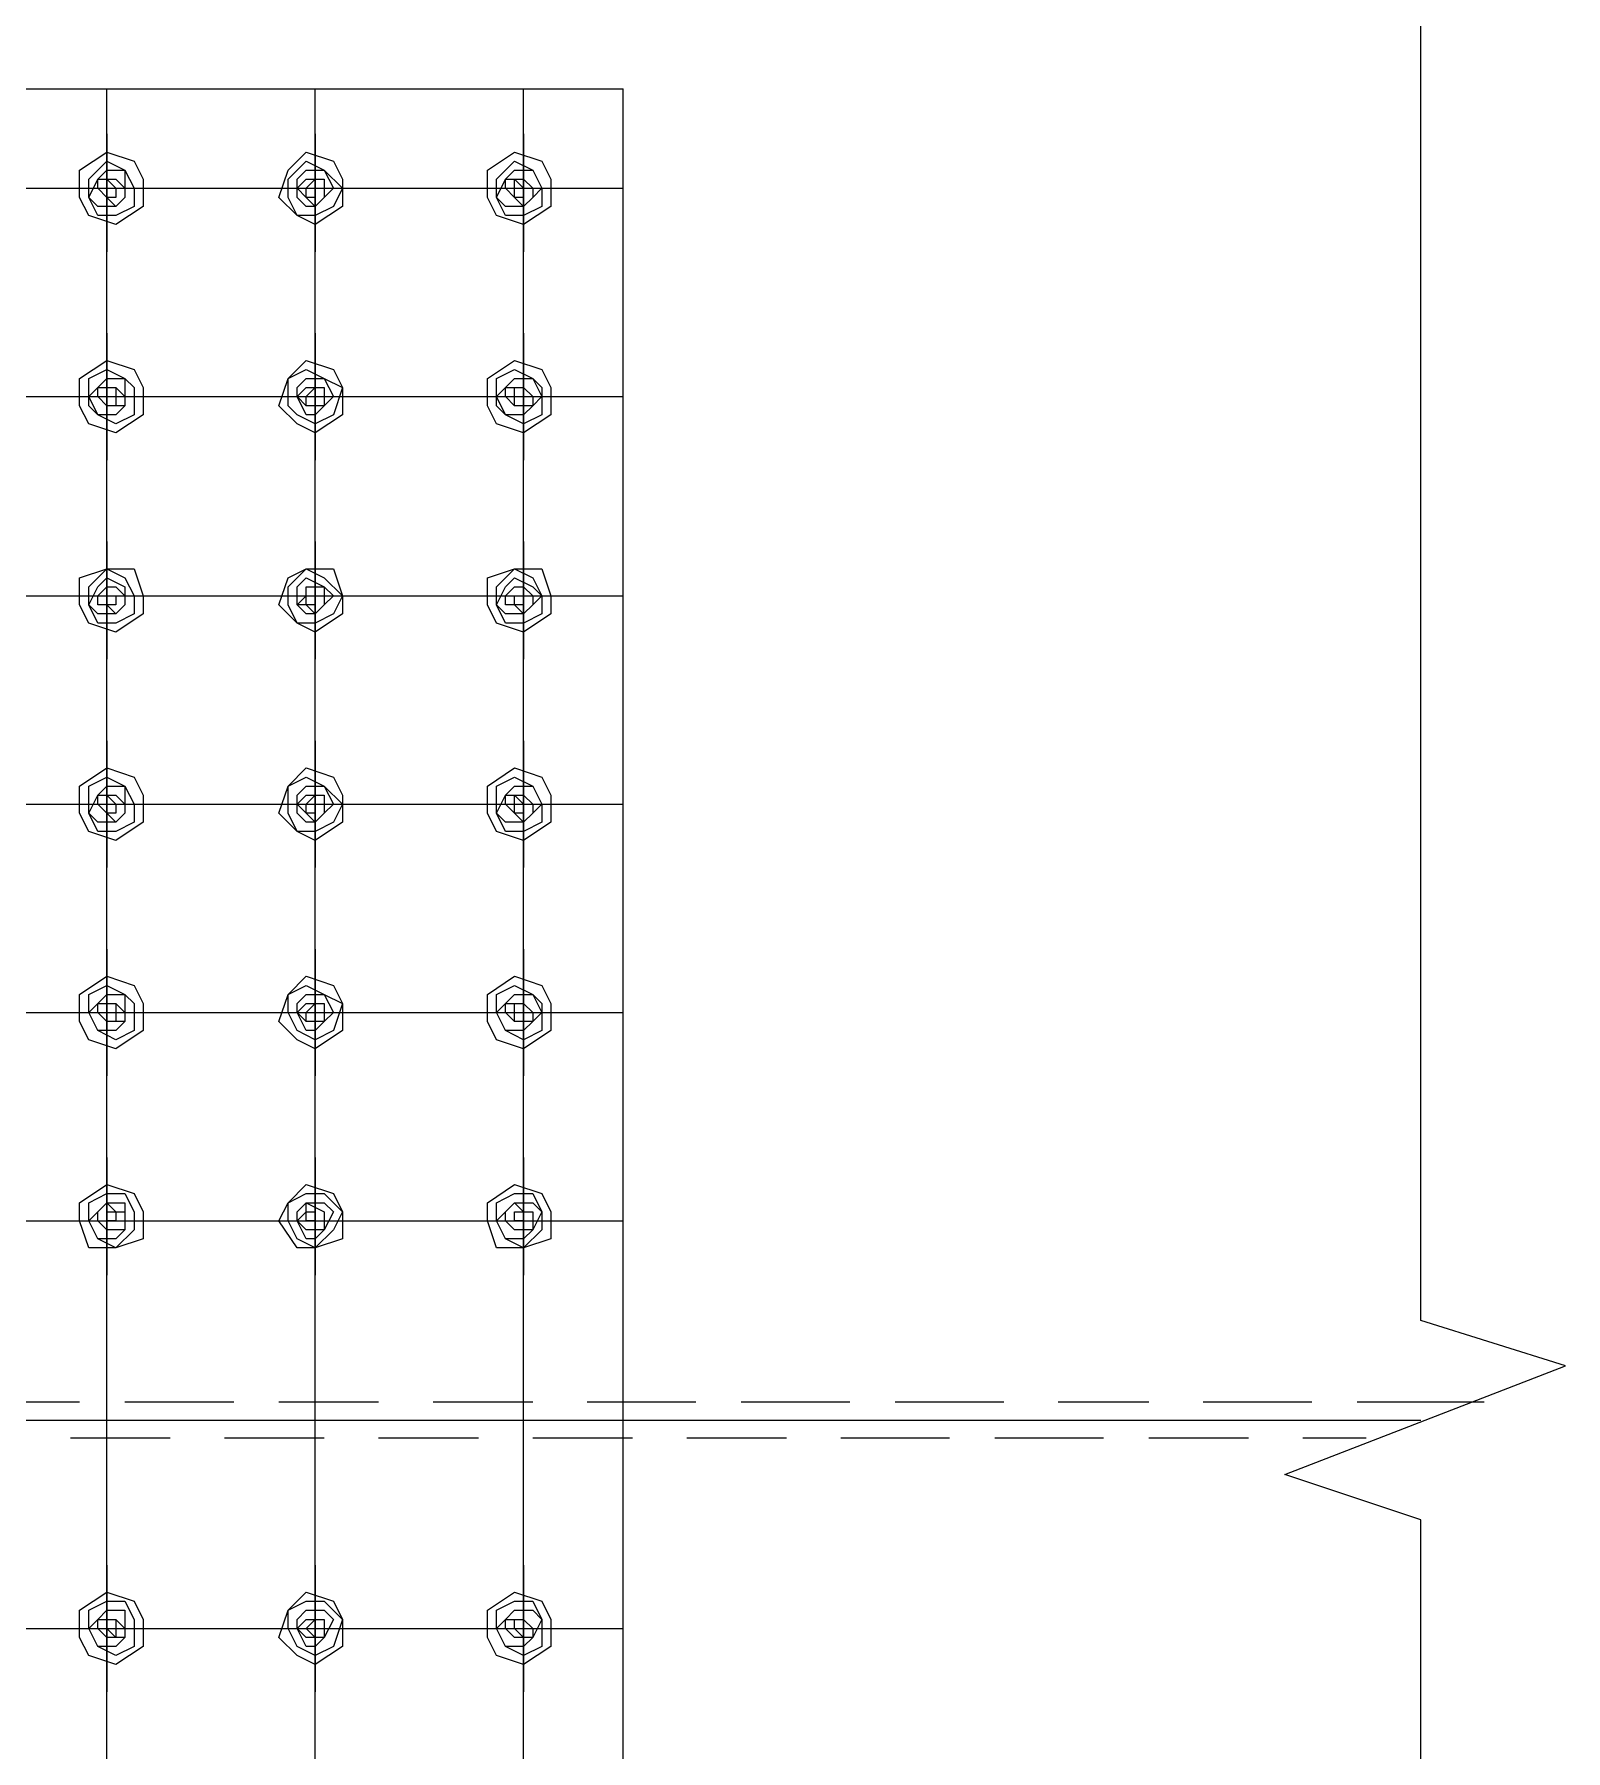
# Model space of a CAD drawing. Header units: millimetres. Extents: x 6 to 291, y 4 to 206.
# Drawn here: x 258.74 to 265.9, y 39.86 to 47.88 of the extents above; entities that cross this region are included whole.
import ezdxf

# ---------------------------------------------------------------- set-up
doc = ezdxf.new("R2010")
doc.units = ezdxf.units.MM
doc.layers.add('C00-00-00', color=7, linetype='Continuous')

msp = doc.modelspace()

# ---------------------------------------------------------------- linework, layer by layer
at = {"layer": 'C00-00-00', "lineweight": 15}
for points in [[(265.21834, 32.088674), (265.21834, 40.936342), (264.583333, 41.148005), (265.895672, 41.656001), (265.21834, 41.867664), (265.21834, 50.630663)], [(259.080003, 35.136663), (259.080003, 47.625)], [(260.053668, 35.136663), (260.053668, 47.625)], [(261.027333, 35.136663), (261.027333, 47.625)], [(250.740331, 47.159331), (261.493002, 47.159331)], [(250.740331, 46.185666), (261.493002, 46.185666)], [(250.740331, 45.254343), (261.493002, 45.254343)], [(250.740331, 44.280663), (261.493002, 44.280663)], [(250.740331, 43.306998), (261.493002, 43.306998)], [(250.740331, 42.333333), (261.493002, 42.333333)], [(250.740331, 40.42833), (261.493002, 40.42833)]]:
    msp.add_lwpolyline(points, dxfattribs=at)
at = {"layer": 'C00-00-00', "lineweight": 5}
for points in [[(250.740331, 47.625), (261.493002, 47.625)], [(261.493002, 35.136663), (261.493002, 47.625)], [(259.080003, 47.413336), (259.080003, 46.862999)], [(260.053668, 47.413336), (260.053668, 46.862999)], [(261.027333, 47.413336), (261.027333, 46.862999)], [(258.825997, 47.159331), (259.376335, 47.159331)], [(259.757336, 47.159331), (260.307674, 47.159331)], [(260.731001, 47.159331), (261.281339, 47.159331)], [(259.080003, 46.481998), (259.080003, 45.889334)], [(260.053668, 46.481998), (260.053668, 45.889334)], [(261.027333, 46.481998), (261.027333, 45.889334)], [(258.825997, 46.185666), (259.376335, 46.185666)], [(259.757336, 46.185666), (260.307674, 46.185666)], [(260.731001, 46.185666), (261.281339, 46.185666)], [(259.080003, 45.508333), (259.080003, 44.957995)], [(260.053668, 45.508333), (260.053668, 44.957995)], [(261.027333, 45.508333), (261.027333, 44.957995)], [(258.825997, 45.254343), (259.376335, 45.254343)], [(259.757336, 45.254343), (260.307674, 45.254343)], [(260.731001, 45.254343), (261.281339, 45.254343)], [(259.080003, 44.576995), (259.080003, 43.984331)], [(260.053668, 44.576995), (260.053668, 43.984331)], [(261.027333, 44.576995), (261.027333, 43.984331)], [(258.825997, 44.280663), (259.376335, 44.280663)], [(259.757336, 44.280663), (260.307674, 44.280663)], [(260.731001, 44.280663), (261.281339, 44.280663)], [(259.080003, 43.60333), (259.080003, 43.010666)], [(260.053668, 43.60333), (260.053668, 43.010666)], [(261.027333, 43.60333), (261.027333, 43.010666)], [(258.825997, 43.306998), (259.376335, 43.306998)], [(259.757336, 43.306998), (260.307674, 43.306998)], [(260.731001, 43.306998), (261.281339, 43.306998)], [(259.080003, 42.629665), (259.080003, 42.079343)], [(260.053668, 42.629665), (260.053668, 42.079343)], [(261.027333, 42.629665), (261.027333, 42.079343)], [(258.825997, 42.333333), (259.376335, 42.333333)], [(259.757336, 42.333333), (260.307674, 42.333333)], [(260.731001, 42.333333), (261.281339, 42.333333)], [(258.444997, 41.486663), (258.952992, 41.486663)], [(259.164672, 41.486663), (259.672667, 41.486663)], [(259.884331, 41.486663), (260.35, 41.486663)], [(260.604006, 41.486663), (261.069659, 41.486663)], [(261.323665, 41.486663), (261.83166, 41.486663)], [(262.04334, 41.486663), (262.551335, 41.486663)], [(262.762999, 41.486663), (263.270994, 41.486663)], [(263.525, 41.486663), (263.948327, 41.486663)], [(264.202333, 41.486663), (264.710328, 41.486663)], [(264.922008, 41.486663), (265.514672, 41.486663)], [(110.109001, 41.401995), (265.21834, 41.401995)], [(259.376335, 41.317342), (258.910666, 41.317342)], [(260.095994, 41.317342), (259.630341, 41.317342)], [(260.815669, 41.317342), (260.35, 41.317342)], [(261.535328, 41.317342), (261.069659, 41.317342)], [(262.255003, 41.317342), (261.789334, 41.317342)], [(263.017004, 41.317342), (262.508993, 41.317342)], [(263.736663, 41.317342), (263.228668, 41.317342)], [(264.413996, 41.317342), (263.948327, 41.317342)], [(264.964334, 41.317342), (264.668002, 41.317342)], [(259.080003, 40.724662), (259.080003, 40.131998)], [(260.053668, 40.724662), (260.053668, 40.131998)], [(261.027333, 40.724662), (261.027333, 40.131998)], [(258.825997, 40.42833), (259.376335, 40.42833)], [(259.757336, 40.42833), (260.307674, 40.42833)], [(260.731001, 40.42833), (261.281339, 40.42833)]]:
    msp.add_lwpolyline(points, dxfattribs=at)
for points in [[(259.24934, 47.074662), (259.12234, 46.989995), (258.99534, 47.032329), (258.953007, 47.116995), (258.953007, 47.243995), (259.080007, 47.328662), (259.207007, 47.286329), (259.24934, 47.201662)], [(259.206998, 47.074662), (259.122331, 47.032329), (259.037665, 47.032329), (258.995331, 47.116995), (258.995331, 47.201662), (259.079998, 47.286329), (259.164665, 47.243995), (259.206998, 47.159329)], [(260.180663, 47.074662), (260.053663, 46.989995), (259.968996, 47.032329), (259.884329, 47.116995), (259.926663, 47.243995), (260.011329, 47.328662), (260.138329, 47.286329), (260.180663, 47.201662)], [(260.138337, 47.074662), (260.05367, 47.032329), (259.969003, 47.032329), (259.92667, 47.116995), (259.92667, 47.201662), (260.011337, 47.286329), (260.096003, 47.243995), (260.18067, 47.159329)], [(261.154328, 47.074662), (261.027328, 46.989995), (260.900328, 47.032329), (260.857994, 47.116995), (260.857994, 47.243995), (260.984994, 47.328662), (261.111994, 47.286329), (261.154328, 47.201662)], [(261.112001, 47.074662), (261.027335, 47.032329), (260.942668, 47.032329), (260.900335, 47.116995), (260.900335, 47.201662), (260.985001, 47.286329), (261.069668, 47.243995), (261.112001, 47.159329)], [(259.164672, 47.117004), (259.122339, 47.074671), (259.037672, 47.074671), (258.995339, 47.117004), (259.037672, 47.201671), (259.080005, 47.244004), (259.164672, 47.244004), (259.164672, 47.159338)], [(259.164672, 47.117004), (259.122339, 47.074671), (259.080005, 47.117004), (259.037672, 47.159338), (259.037672, 47.201671), (259.080005, 47.201671), (259.122339, 47.201671), (259.164672, 47.159338)], [(259.122329, 47.117004), (259.079996, 47.117004), (259.079996, 47.159338), (259.079996, 47.201671), (259.122329, 47.159338)], [(260.095994, 47.117004), (260.053661, 47.074671), (260.011328, 47.074671), (259.968994, 47.117004), (259.968994, 47.201671), (260.011328, 47.244004), (260.095994, 47.244004), (260.138328, 47.159338)], [(260.095994, 47.117004), (260.053661, 47.074671), (260.011328, 47.117004), (259.968994, 47.159338), (260.011328, 47.201671), (260.095994, 47.201671), (260.095994, 47.159338)], [(260.053668, 47.117004), (260.011326, 47.117004), (260.011326, 47.159331), (260.053668, 47.201673), (260.053668, 47.159331)], [(261.069659, 47.117004), (261.027326, 47.074671), (260.942659, 47.074671), (260.900326, 47.117004), (260.942659, 47.201671), (260.984992, 47.244004), (261.069659, 47.244004), (261.111992, 47.159338)], [(261.069659, 47.117004), (261.027326, 47.074671), (260.984992, 47.117004), (260.942659, 47.159338), (260.942659, 47.201671), (260.984992, 47.201671), (261.027326, 47.201671), (261.069659, 47.159338)], [(261.027333, 47.117004), (260.984999, 47.117004), (260.984999, 47.159338), (260.984999, 47.201671), (261.027333, 47.159338)], [(259.24934, 46.100997), (259.12234, 46.016331), (258.99534, 46.058664), (258.953007, 46.143331), (258.953007, 46.270331), (259.080007, 46.354997), (259.207007, 46.312664), (259.24934, 46.227997)], [(259.206998, 46.100997), (259.122331, 46.058664), (259.037665, 46.100997), (258.995331, 46.143331), (258.995331, 46.270331), (259.079998, 46.312664), (259.164665, 46.270331), (259.206998, 46.227997)], [(260.180663, 46.100997), (260.053663, 46.016331), (259.968996, 46.058664), (259.884329, 46.143331), (259.926663, 46.270331), (260.011329, 46.354997), (260.138329, 46.312664), (260.180663, 46.227997)], [(260.138337, 46.100997), (260.05367, 46.058664), (259.969003, 46.100997), (259.92667, 46.143331), (259.92667, 46.270331), (260.011337, 46.312664), (260.096003, 46.270331), (260.18067, 46.227997)], [(261.154328, 46.100997), (261.027328, 46.016331), (260.900328, 46.058664), (260.857994, 46.143331), (260.857994, 46.270331), (260.984994, 46.354997), (261.111994, 46.312664), (261.154328, 46.227997)], [(261.112001, 46.100997), (261.027335, 46.058664), (260.942668, 46.100997), (260.900335, 46.143331), (260.900335, 46.270331), (260.985001, 46.312664), (261.069668, 46.270331), (261.112001, 46.227997)], [(259.164672, 46.14334), (259.122339, 46.101006), (259.037672, 46.101006), (258.995339, 46.185673), (259.037672, 46.228006), (259.080005, 46.27034), (259.164672, 46.27034), (259.164672, 46.185673)], [(259.164672, 46.14334), (259.122339, 46.14334), (259.080005, 46.14334), (259.037672, 46.185673), (259.037672, 46.228006), (259.080005, 46.228006), (259.122339, 46.228006), (259.164672, 46.185673)], [(259.122329, 46.185666), (259.122329, 46.143333), (259.079996, 46.143333), (259.079996, 46.185666), (259.079996, 46.227999), (259.122329, 46.227999)], [(260.095994, 46.14334), (260.053661, 46.101006), (260.011328, 46.101006), (259.968994, 46.185673), (259.968994, 46.228006), (260.011328, 46.27034), (260.095994, 46.27034), (260.138328, 46.185673)], [(260.095994, 46.14334), (260.053661, 46.14334), (260.011328, 46.14334), (259.968994, 46.185673), (260.011328, 46.228006), (260.095994, 46.228006), (260.095994, 46.185673)], [(260.053668, 46.185666), (260.053668, 46.143333), (260.011335, 46.143333), (260.011335, 46.185666), (260.053668, 46.227999)], [(261.069659, 46.14334), (261.027326, 46.101006), (260.942659, 46.101006), (260.900326, 46.185673), (260.942659, 46.228006), (260.984992, 46.27034), (261.069659, 46.27034), (261.111992, 46.185673)], [(261.069659, 46.14334), (261.027326, 46.14334), (260.984992, 46.14334), (260.942659, 46.185673), (260.942659, 46.228006), (260.984992, 46.228006), (261.027326, 46.228006), (261.069659, 46.185673)], [(261.027333, 46.185666), (261.027333, 46.143333), (260.984999, 46.143333), (260.984999, 46.185666), (260.984999, 46.227999), (261.027333, 46.227999)], [(259.24934, 45.169675), (259.12234, 45.085008), (258.99534, 45.127342), (258.953007, 45.212008), (258.953007, 45.339008), (259.080007, 45.381342), (259.207007, 45.381342), (259.24934, 45.254342)], [(259.206998, 45.169675), (259.122331, 45.127342), (259.037665, 45.127342), (258.995331, 45.212008), (258.995331, 45.296675), (259.079998, 45.381342), (259.164665, 45.339008), (259.206998, 45.254342)], [(259.164672, 45.212001), (259.122339, 45.169668), (259.037672, 45.169668), (258.995339, 45.212001), (259.037672, 45.296668), (259.080005, 45.339001), (259.164672, 45.296668), (259.164672, 45.254334)], [(260.180663, 45.169675), (260.053663, 45.085008), (259.968996, 45.127342), (259.884329, 45.212008), (259.926663, 45.339008), (260.011329, 45.381342), (260.138329, 45.381342), (260.180663, 45.254342)], [(260.138337, 45.169675), (260.05367, 45.127342), (259.969003, 45.127342), (259.92667, 45.212008), (259.92667, 45.296675), (260.011337, 45.381342), (260.096003, 45.339008), (260.18067, 45.254342)], [(260.095994, 45.212001), (260.053661, 45.169668), (260.011328, 45.169668), (259.968994, 45.212001), (259.968994, 45.296668), (260.011328, 45.339001), (260.095994, 45.296668), (260.138328, 45.254334)], [(261.154328, 45.169675), (261.027328, 45.085008), (260.900328, 45.127342), (260.857994, 45.212008), (260.857994, 45.339008), (260.984994, 45.381342), (261.111994, 45.381342), (261.154328, 45.254342)], [(261.069659, 45.212001), (261.027326, 45.169668), (260.942659, 45.169668), (260.900326, 45.212001), (260.942659, 45.296668), (260.984992, 45.339001), (261.069659, 45.296668), (261.111992, 45.254334)], [(261.112001, 45.169675), (261.027335, 45.127342), (260.942668, 45.127342), (260.900335, 45.212008), (260.900335, 45.296675), (260.985001, 45.381342), (261.069668, 45.339008), (261.112001, 45.254342)], [(259.164672, 45.212001), (259.122339, 45.169668), (259.080005, 45.212001), (259.037672, 45.212001), (259.037672, 45.254334), (259.080005, 45.296668), (259.122339, 45.296668), (259.164672, 45.254334)], [(259.122329, 45.212001), (259.079996, 45.212001), (259.079996, 45.254334), (259.122329, 45.254334)], [(260.095994, 45.212001), (260.053661, 45.169668), (260.011328, 45.212001), (259.968994, 45.212001), (260.011328, 45.254334), (260.011328, 45.296668), (260.095994, 45.296668), (260.095994, 45.254334)], [(260.053668, 45.212001), (260.011335, 45.212001), (260.011335, 45.254334), (260.053668, 45.254334)], [(261.069659, 45.212001), (261.027326, 45.169668), (260.984992, 45.212001), (260.942659, 45.212001), (260.942659, 45.254334), (260.984992, 45.296668), (261.027326, 45.296668), (261.069659, 45.254334)], [(261.027333, 45.212001), (260.984999, 45.212001), (260.984999, 45.254334), (261.027333, 45.254334)], [(259.24934, 44.19601), (259.12234, 44.111343), (258.99534, 44.153677), (258.953007, 44.238343), (258.953007, 44.365343), (259.080007, 44.45001), (259.207007, 44.407677), (259.24934, 44.32301)], [(260.180663, 44.19601), (260.053663, 44.111343), (259.968996, 44.153677), (259.884329, 44.238343), (259.926663, 44.365343), (260.011329, 44.45001), (260.138329, 44.407677), (260.180663, 44.32301)], [(261.154328, 44.19601), (261.027328, 44.111343), (260.900328, 44.153677), (260.857994, 44.238343), (260.857994, 44.365343), (260.984994, 44.45001), (261.111994, 44.407677), (261.154328, 44.32301)], [(259.206998, 44.19601), (259.122331, 44.153677), (259.037665, 44.153677), (258.995331, 44.238343), (258.995331, 44.365343), (259.079998, 44.407677), (259.164665, 44.365343), (259.206998, 44.280677)], [(259.164672, 44.238336), (259.122339, 44.196003), (259.037672, 44.196003), (258.995339, 44.238336), (259.037672, 44.323003), (259.080005, 44.365336), (259.164672, 44.365336), (259.164672, 44.28067)], [(260.138337, 44.19601), (260.05367, 44.153677), (259.969003, 44.153677), (259.92667, 44.238343), (259.92667, 44.365343), (260.011337, 44.407677), (260.096003, 44.365343), (260.18067, 44.280677)], [(260.095994, 44.238336), (260.053661, 44.196003), (260.011328, 44.196003), (259.968994, 44.238336), (259.968994, 44.323003), (260.011328, 44.365336), (260.095994, 44.365336), (260.138328, 44.28067)], [(261.069659, 44.238336), (261.027326, 44.196003), (260.942659, 44.196003), (260.900326, 44.238336), (260.942659, 44.323003), (260.984992, 44.365336), (261.069659, 44.365336), (261.111992, 44.28067)], [(261.112001, 44.19601), (261.027335, 44.153677), (260.942668, 44.153677), (260.900335, 44.238343), (260.900335, 44.365343), (260.985001, 44.407677), (261.069668, 44.365343), (261.112001, 44.280677)], [(259.164672, 44.238336), (259.122339, 44.196003), (259.080005, 44.238336), (259.037672, 44.28067), (259.037672, 44.323003), (259.080005, 44.323003), (259.122339, 44.323003), (259.164672, 44.28067)], [(259.122329, 44.238336), (259.079996, 44.238336), (259.079996, 44.28067), (259.079996, 44.323003), (259.122329, 44.28067)], [(260.095994, 44.238336), (260.053661, 44.196003), (260.011328, 44.238336), (259.968994, 44.28067), (260.011328, 44.323003), (260.095994, 44.323003), (260.095994, 44.28067)], [(260.053668, 44.238336), (260.011326, 44.238336), (260.011326, 44.280663), (260.053668, 44.323005), (260.053668, 44.280663)], [(261.069659, 44.238336), (261.027326, 44.196003), (260.984992, 44.238336), (260.942659, 44.28067), (260.942659, 44.323003), (260.984992, 44.323003), (261.027326, 44.323003), (261.069659, 44.28067)], [(261.027333, 44.238336), (260.984999, 44.238336), (260.984999, 44.28067), (260.984999, 44.323003), (261.027333, 44.28067)], [(259.24934, 43.222329), (259.12234, 43.137663), (258.99534, 43.179996), (258.953007, 43.264663), (258.953007, 43.391663), (259.080007, 43.476329), (259.207007, 43.433996), (259.24934, 43.349329)], [(259.206998, 43.222329), (259.122331, 43.179996), (259.037665, 43.222329), (258.995331, 43.306996), (258.995331, 43.391663), (259.079998, 43.433996), (259.164665, 43.391663), (259.206998, 43.349329)], [(260.180663, 43.222329), (260.053663, 43.137663), (259.968996, 43.179996), (259.884329, 43.264663), (259.926663, 43.391663), (260.011329, 43.476329), (260.138329, 43.433996), (260.180663, 43.349329)], [(260.138337, 43.222329), (260.05367, 43.179996), (259.969003, 43.222329), (259.92667, 43.306996), (259.92667, 43.391663), (260.011337, 43.433996), (260.096003, 43.391663), (260.18067, 43.349329)], [(261.154328, 43.222329), (261.027328, 43.137663), (260.900328, 43.179996), (260.857994, 43.264663), (260.857994, 43.391663), (260.984994, 43.476329), (261.111994, 43.433996), (261.154328, 43.349329)], [(261.112001, 43.222329), (261.027335, 43.179996), (260.942668, 43.222329), (260.900335, 43.306996), (260.900335, 43.391663), (260.985001, 43.433996), (261.069668, 43.391663), (261.112001, 43.349329)], [(259.164672, 43.264672), (259.122339, 43.222338), (259.037672, 43.222338), (258.995339, 43.307005), (259.037672, 43.349338), (259.080005, 43.391672), (259.164672, 43.391672), (259.164672, 43.307005)], [(259.164672, 43.264672), (259.122339, 43.264672), (259.080005, 43.264672), (259.037672, 43.307005), (259.037672, 43.349338), (259.080005, 43.349338), (259.122339, 43.349338), (259.164672, 43.307005)], [(259.122329, 43.306998), (259.122329, 43.264665), (259.079996, 43.264665), (259.079996, 43.306998), (259.079996, 43.349331), (259.122329, 43.349331)], [(260.095994, 43.264672), (260.053661, 43.222338), (260.011328, 43.222338), (259.968994, 43.307005), (259.968994, 43.349338), (260.011328, 43.391672), (260.095994, 43.391672), (260.138328, 43.307005)], [(260.095994, 43.264672), (260.053661, 43.264672), (260.011328, 43.264672), (259.968994, 43.307005), (260.011328, 43.349338), (260.095994, 43.349338), (260.095994, 43.307005)], [(260.053668, 43.306998), (260.053668, 43.264665), (260.011335, 43.264665), (260.011335, 43.306998), (260.053668, 43.349331)], [(261.069659, 43.264672), (261.027326, 43.222338), (260.942659, 43.222338), (260.900326, 43.307005), (260.942659, 43.349338), (260.984992, 43.391672), (261.069659, 43.391672), (261.111992, 43.307005)], [(261.069659, 43.264672), (261.027326, 43.264672), (260.984992, 43.264672), (260.942659, 43.307005), (260.942659, 43.349338), (260.984992, 43.349338), (261.027326, 43.349338), (261.069659, 43.307005)], [(261.027333, 43.306998), (261.027333, 43.264665), (260.984999, 43.264665), (260.984999, 43.306998), (260.984999, 43.349331), (261.027333, 43.349331)], [(259.24934, 42.248665), (259.12234, 42.206331), (258.99534, 42.206331), (258.953007, 42.333331), (258.953007, 42.417998), (259.080007, 42.502665), (259.207007, 42.460331), (259.24934, 42.375665)], [(259.206998, 42.291007), (259.122331, 42.20634), (259.037665, 42.248674), (258.995331, 42.33334), (258.995331, 42.418007), (259.079998, 42.46034), (259.164665, 42.46034), (259.206998, 42.375674)], [(260.180663, 42.248665), (260.053663, 42.206331), (259.968996, 42.206331), (259.884329, 42.333331), (259.926663, 42.417998), (260.011329, 42.502665), (260.138329, 42.460331), (260.180663, 42.375665)], [(260.138337, 42.291007), (260.05367, 42.20634), (259.969003, 42.248674), (259.92667, 42.33334), (259.92667, 42.418007), (260.011337, 42.46034), (260.096003, 42.46034), (260.18067, 42.375674)], [(261.154328, 42.248665), (261.027328, 42.206331), (260.900328, 42.206331), (260.857994, 42.333331), (260.857994, 42.417998), (260.984994, 42.502665), (261.111994, 42.460331), (261.154328, 42.375665)], [(261.112001, 42.291007), (261.027335, 42.20634), (260.942668, 42.248674), (260.900335, 42.33334), (260.900335, 42.418007), (260.985001, 42.46034), (261.069668, 42.46034), (261.112001, 42.375674)], [(259.164672, 42.291007), (259.122339, 42.248674), (259.037672, 42.248674), (258.995339, 42.33334), (259.037672, 42.375674), (259.080005, 42.418007), (259.164672, 42.418007), (259.164672, 42.375674)], [(259.164672, 42.291007), (259.122339, 42.291007), (259.080005, 42.291007), (259.037672, 42.33334), (259.037672, 42.375674), (259.080005, 42.418007), (259.122339, 42.375674), (259.164672, 42.375674)], [(259.122329, 42.333333), (259.079996, 42.333333), (259.079996, 42.375666), (259.122329, 42.375666)], [(260.095994, 42.291007), (260.053661, 42.248674), (260.011328, 42.248674), (259.968994, 42.33334), (259.968994, 42.375674), (260.011328, 42.418007), (260.095994, 42.418007), (260.138328, 42.375674)], [(260.095994, 42.291007), (260.053661, 42.291007), (260.011328, 42.291007), (259.968994, 42.33334), (260.011328, 42.375674), (260.011328, 42.418007), (260.095994, 42.375674)], [(260.053668, 42.333333), (260.011335, 42.333333), (260.011335, 42.375666), (260.053668, 42.375666)], [(261.069659, 42.291007), (261.027326, 42.248674), (260.942659, 42.248674), (260.900326, 42.33334), (260.942659, 42.375674), (260.984992, 42.418007), (261.069659, 42.418007), (261.111992, 42.375674)], [(261.069659, 42.291007), (261.027326, 42.291007), (260.984992, 42.291007), (260.942659, 42.33334), (260.942659, 42.375674), (260.984992, 42.418007), (261.027326, 42.375674), (261.069659, 42.375674)], [(261.027333, 42.333333), (260.984999, 42.333333), (260.984999, 42.375666), (261.027333, 42.375666)], [(259.24934, 40.343661), (259.12234, 40.258995), (258.99534, 40.301328), (258.953007, 40.385995), (258.953007, 40.512995), (259.080007, 40.597661), (259.207007, 40.555328), (259.24934, 40.470661)], [(260.180663, 40.343661), (260.053663, 40.258995), (259.968996, 40.301328), (259.884329, 40.385995), (259.926663, 40.512995), (260.011329, 40.597661), (260.138329, 40.555328), (260.180663, 40.470661)], [(261.154328, 40.343661), (261.027328, 40.258995), (260.900328, 40.301328), (260.857994, 40.385995), (260.857994, 40.512995), (260.984994, 40.597661), (261.111994, 40.555328), (261.154328, 40.470661)], [(259.206998, 40.343661), (259.122331, 40.301328), (259.037665, 40.343661), (258.995331, 40.428328), (258.995331, 40.512995), (259.079998, 40.555328), (259.164665, 40.555328), (259.206998, 40.470661)], [(259.164672, 40.386004), (259.122339, 40.34367), (259.037672, 40.34367), (258.995339, 40.428337), (259.037672, 40.47067), (259.080005, 40.513004), (259.164672, 40.513004), (259.164672, 40.47067)], [(260.138337, 40.343661), (260.05367, 40.301328), (259.969003, 40.343661), (259.92667, 40.428328), (259.92667, 40.512995), (260.011337, 40.555328), (260.096003, 40.555328), (260.18067, 40.470661)], [(260.095994, 40.386004), (260.053661, 40.34367), (260.011328, 40.34367), (259.968994, 40.428337), (259.968994, 40.47067), (260.011328, 40.513004), (260.095994, 40.513004), (260.138328, 40.47067)], [(261.069659, 40.386004), (261.027326, 40.34367), (260.942659, 40.34367), (260.900326, 40.428337), (260.942659, 40.47067), (260.984992, 40.513004), (261.069659, 40.513004), (261.111992, 40.47067)], [(261.112001, 40.343661), (261.027335, 40.301328), (260.942668, 40.343661), (260.900335, 40.428328), (260.900335, 40.512995), (260.985001, 40.555328), (261.069668, 40.555328), (261.112001, 40.470661)], [(259.164672, 40.386004), (259.122339, 40.386004), (259.080005, 40.386004), (259.037672, 40.428337), (259.037672, 40.47067), (259.080005, 40.47067), (259.122339, 40.47067), (259.164672, 40.428337)], [(259.122329, 40.42833), (259.122329, 40.385997), (259.079996, 40.42833), (259.079996, 40.470663), (259.122329, 40.470663)], [(260.095994, 40.386004), (260.053661, 40.386004), (260.011328, 40.386004), (259.968994, 40.428337), (260.011328, 40.47067), (260.095994, 40.47067), (260.095994, 40.428337)], [(260.053668, 40.42833), (260.053668, 40.385997), (260.011335, 40.42833), (260.053668, 40.470663)], [(261.069659, 40.386004), (261.027326, 40.386004), (260.984992, 40.386004), (260.942659, 40.428337), (260.942659, 40.47067), (260.984992, 40.47067), (261.027326, 40.47067), (261.069659, 40.428337)], [(261.027333, 40.42833), (261.027333, 40.385997), (260.984999, 40.42833), (260.984999, 40.470663), (261.027333, 40.470663)]]:
    msp.add_lwpolyline(points, close=True, dxfattribs=at)

doc.saveas('drawing.dxf')
